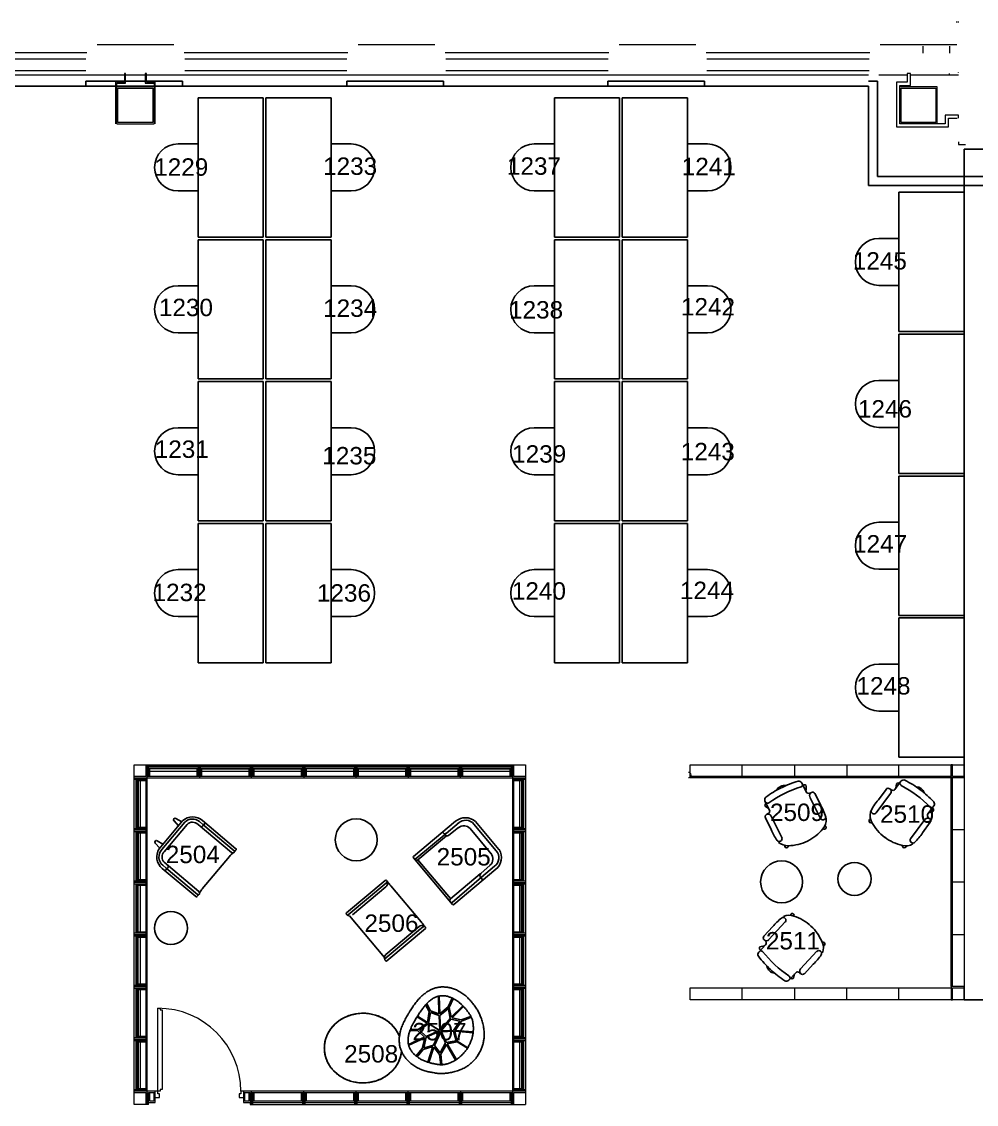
# Model space of a CAD drawing. Header units: millimetres. Extents: x -87 to 119687, y -2887 to 43508.
# Drawn here: x 35458 to 46430, y 30010 to 42449 of the extents above; entities that cross this region are included whole.
import ezdxf

# ---------------------------------------------------------------- set-up
doc = ezdxf.new("R2010")
doc.units = ezdxf.units.MM
for name, color, linetype in [('@_line-plan-doors', 7, 'Continuous'), ('@_line-plan-furniture', 7, 'Continuous'), ('@_line-plan-panels', 7, 'Continuous'), ('@_line-plan-walls', 7, 'Continuous'), ('@_text-object-seat', 7, 'Continuous')]:
    doc.layers.add(name, color=color, linetype=linetype)
doc.styles.get("Standard").update_dxf_attribs({"font": 'arial.ttf'})

# ---------------------------------------------------------------- blocks, each defined once
blk = doc.blocks.new('@_floor_10')
at = {"layer": '@_line-plan-doors', "lineweight": 13}
for p, q in [((37023, 31114), (37051, 31114)), ((37023, 30132), (37023, 31114)), ((37051, 31114), (37051, 31094)), ((37051, 31094), (37073, 31094)), ((37073, 31094), (37073, 30180)), ((37051, 30160), (36993, 30160)), ((37043, 30132), (37023, 30132)), ((37043, 30090), (37043, 30132)), ((37051, 30180), (37051, 30160)), ((37073, 30180), (37051, 30180)), ((37977, 30132), (37957, 30132)), ((37957, 30132), (37957, 30090)), ((38007, 30160), (37977, 30160)), ((37977, 30160), (37977, 30132)), ((36993, 30090), (37043, 30090)), ((37957, 30090), (38007, 30090))]:
    blk.add_line(p, q, dxfattribs=at)
blk.add_arc((37023, 30160), 954, 0, 90, dxfattribs=at)
at = {"layer": '@_line-plan-furniture'}
for p, q in [((37485, 39974), (37485, 41574)), ((38235, 41574), (37485, 41574)), ((38235, 41574), (38235, 39974)), ((39015, 41574), (38265, 41574)), ((38265, 41574), (38265, 39974)), ((39015, 39974), (39015, 41574)), ((41580, 41574), (42330, 41574)), ((41580, 41574), (41580, 39974)), ((42330, 41574), (42330, 39974)), ((43110, 41574), (42360, 41574)), ((42360, 41574), (42360, 39974)), ((43110, 39974), (43110, 41574)), ((37255, 41044), (37485, 41044)), ((39245, 41044), (39015, 41044)), ((41350, 41044), (41580, 41044)), ((43340, 41044), (43110, 41044)), ((37485, 40504), (37255, 40504)), ((39015, 40504), (39245, 40504)), ((41580, 40504), (41350, 40504)), ((43110, 40504), (43340, 40504)), ((45540, 40488), (46290, 40488)), ((45540, 38888), (45540, 40488)), ((38235, 39974), (37485, 39974)), ((37485, 38344), (37485, 39944)), ((38235, 39944), (37485, 39944)), ((38235, 38344), (38235, 39944)), ((38265, 39974), (39015, 39974)), ((38265, 39944), (38265, 38344)), ((39015, 39944), (38265, 39944)), ((39015, 38344), (39015, 39944)), ((41580, 39974), (42330, 39974)), ((41580, 38344), (41580, 39944)), ((42330, 39944), (41580, 39944)), ((42330, 38344), (42330, 39944)), ((42360, 39974), (43110, 39974)), ((43110, 39944), (42360, 39944)), ((42360, 39944), (42360, 38344)), ((43110, 38344), (43110, 39944)), ((45310, 39958), (45540, 39958)), ((37255, 39414), (37485, 39414)), ((39245, 39414), (39015, 39414)), ((41350, 39414), (41580, 39414)), ((43340, 39414), (43110, 39414)), ((45540, 39418), (45310, 39418)), ((37485, 38874), (37255, 38874)), ((39015, 38874), (39245, 38874)), ((41580, 38874), (41350, 38874)), ((43110, 38874), (43340, 38874)), ((45540, 38888), (46290, 38888)), ((45540, 38858), (46290, 38858)), ((45540, 37258), (45540, 38858)), ((38235, 38344), (37485, 38344)), ((37485, 36714), (37485, 38314)), ((38235, 38314), (37485, 38314)), ((38235, 36714), (38235, 38314)), ((38265, 38344), (39015, 38344)), ((39015, 38314), (38265, 38314)), ((38265, 38314), (38265, 36714)), ((39015, 36714), (39015, 38314)), ((42330, 38344), (41580, 38344)), ((41580, 38314), (42330, 38314)), ((41580, 36714), (41580, 38314)), ((42330, 36714), (42330, 38314)), ((42360, 38344), (43110, 38344)), ((43110, 38314), (42360, 38314)), ((42360, 38314), (42360, 36714)), ((43110, 36714), (43110, 38314)), ((45310, 38328), (45540, 38328)), ((37255, 37784), (37485, 37784)), ((39245, 37784), (39015, 37784)), ((41350, 37784), (41580, 37784)), ((43340, 37784), (43110, 37784)), ((45540, 37788), (45310, 37788)), ((37485, 37244), (37255, 37244)), ((39015, 37244), (39245, 37244)), ((41580, 37244), (41350, 37244)), ((43110, 37244), (43340, 37244)), ((46290, 37258), (45540, 37258)), ((45540, 37228), (46290, 37228)), ((45540, 35628), (45540, 37228)), ((37485, 36714), (38235, 36714)), ((38265, 36714), (39015, 36714)), ((42330, 36714), (41580, 36714)), ((42360, 36714), (43110, 36714)), ((45310, 36698), (45540, 36698)), ((37485, 36684), (38235, 36684)), ((37485, 35084), (37485, 36684)), ((38235, 35084), (38235, 36684)), ((39015, 36684), (38265, 36684)), ((38265, 36684), (38265, 35084)), ((39015, 35084), (39015, 36684)), ((41580, 36684), (42330, 36684)), ((41580, 36684), (41580, 35084)), ((42330, 35084), (42330, 36684)), ((43110, 36684), (42360, 36684)), ((42360, 36684), (42360, 35084)), ((43110, 35084), (43110, 36684)), ((37255, 36154), (37485, 36154)), ((39245, 36154), (39015, 36154)), ((41350, 36154), (41580, 36154)), ((43340, 36154), (43110, 36154)), ((45540, 36158), (45310, 36158)), ((37485, 35614), (37255, 35614)), ((39015, 35614), (39245, 35614)), ((41580, 35614), (41350, 35614)), ((43110, 35614), (43340, 35614)), ((46290, 35628), (45540, 35628)), ((46290, 35598), (45540, 35598)), ((45540, 35598), (45540, 33998)), ((37485, 35084), (38235, 35084)), ((38265, 35084), (39015, 35084)), ((42330, 35084), (41580, 35084)), ((42360, 35084), (43110, 35084)), ((45310, 35068), (45540, 35068)), ((45540, 34528), (45310, 34528)), ((46290, 33998), (45540, 33998)), ((45564, 33722), (45495, 33629)), ((44475, 33599), (44425, 33702)), ((44476, 33667), (44473, 33619)), ((44534, 33594), (44516, 33585)), ((45394, 33629), (45304, 33509)), ((45453, 33623), (45436, 33635)), ((45512, 33693), (45506, 33644)), ((44001, 33494), (44052, 33391)), ((44517, 33541), (44639, 33294)), ((44641, 33446), (44574, 33581)), ((45443, 33580), (45278, 33359)), ((44003, 33435), (44043, 33408)), ((44038, 33350), (44020, 33341)), ((45236, 33353), (45233, 33355)), ((45873, 33346), (45942, 33439)), ((45934, 33377), (45890, 33358)), ((37037, 32946), (37307, 33268)), ((37333, 33251), (37069, 32936)), ((37359, 33225), (37096, 32911)), ((37259, 33210), (37209, 33267)), ((37231, 33295), (37297, 33256)), ((37485, 33225), (37868, 32903)), ((37541, 33226), (37501, 33260)), ((37536, 33271), (37921, 32947)), ((37902, 32924), (37542, 33226)), ((37555, 33227), (37562, 33236)), ((39962, 32856), (40445, 33262)), ((40336, 33123), (40487, 33249)), ((40913, 32923), (40656, 33230)), ((40675, 33259), (40944, 32937)), ((44006, 33301), (44072, 33167)), ((44072, 33322), (44194, 33075)), ((44679, 33280), (44682, 33281)), ((45840, 33283), (45675, 33062)), ((45812, 33130), (45901, 33250)), ((45895, 33292), (45879, 33304)), ((40336, 33123), (39977, 32823)), ((40012, 32818), (40341, 33094)), ((40303, 33129), (40310, 33120)), ((40369, 33102), (40479, 33189)), ((40612, 33178), (40853, 32890)), ((37044, 32955), (36994, 33011)), ((37016, 33039), (37082, 33000)), ((44180, 33035), (44177, 33033)), ((45681, 33020), (45684, 33018)), ((37846, 32858), (37534, 32486)), ((37905, 32910), (37902, 32906)), ((37923, 32933), (37916, 32925)), ((40410, 32306), (39961, 32842)), ((37459, 32396), (37074, 32720)), ((37118, 32723), (37079, 32756)), ((37095, 32791), (37493, 32457)), ((37479, 32420), (37119, 32722)), ((40012, 32818), (40385, 32374)), ((40737, 32664), (40841, 32757)), ((40743, 32620), (40892, 32745)), ((37120, 32709), (37113, 32700)), ((40387, 32371), (40729, 32658)), ((40743, 32620), (40404, 32329)), ((40907, 32711), (40424, 32305)), ((40745, 32602), (40752, 32593)), ((39636, 32582), (39191, 32209)), ((39211, 32186), (39655, 32558)), ((39645, 32509), (39262, 32188)), ((39683, 32541), (39650, 32581)), ((39661, 32561), (39656, 32559)), ((40050, 32106), (39700, 32522)), ((37480, 32406), (37473, 32398)), ((37497, 32423), (37493, 32419)), ((39190, 32195), (39197, 32187)), ((39224, 32177), (39627, 31697)), ((44046, 31902), (44234, 32105)), ((44232, 32147), (44230, 32149)), ((39633, 31682), (40047, 32029)), ((40028, 32054), (39645, 31732)), ((39653, 31659), (40098, 32031)), ((40048, 32030), (40078, 32055)), ((40066, 32085), (40099, 32045)), ((40082, 32060), (40078, 32055)), ((40078, 32055), (40082, 32060)), ((44091, 32052), (43989, 31942)), ((43991, 31899), (44006, 31885)), ((44008, 31843), (43929, 31758)), ((43943, 31819), (43990, 31833)), ((44410, 31565), (44598, 31768)), ((44640, 31769), (44643, 31767)), ((39639, 31660), (39632, 31668)), ((44454, 31511), (44556, 31621)), ((44276, 31437), (44354, 31522)), ((44330, 31461), (44341, 31508)), ((44396, 31524), (44411, 31510)), ((40213, 31347), (40203, 31344)), ((40222, 31349), (40213, 31347)), ((40232, 31352), (40222, 31349)), ((40242, 31354), (40232, 31352)), ((40242, 31354), (40232, 31352)), ((40252, 31355), (40242, 31354)), ((40261, 31357), (40252, 31355)), ((40271, 31358), (40261, 31357)), ((40281, 31359), (40271, 31358)), ((40291, 31359), (40281, 31359)), ((40301, 31359), (40291, 31359)), ((40311, 31359), (40301, 31359)), ((40321, 31358), (40311, 31359)), ((40331, 31357), (40321, 31358)), ((40341, 31356), (40331, 31357)), ((40351, 31355), (40341, 31356)), ((40361, 31353), (40351, 31355)), ((40370, 31352), (40361, 31353)), ((40380, 31349), (40370, 31352)), ((40390, 31347), (40380, 31349)), ((40399, 31344), (40390, 31347)), ((40026, 31224), (40016, 31213)), ((40036, 31235), (40026, 31224)), ((40046, 31246), (40036, 31235)), ((40056, 31256), (40046, 31246)), ((40067, 31265), (40056, 31256)), ((40076, 31272), (40067, 31265)), ((40085, 31278), (40076, 31272)), ((40094, 31285), (40085, 31278)), ((40104, 31293), (40094, 31285)), ((40114, 31301), (40104, 31293)), ((40123, 31306), (40114, 31301)), ((40131, 31311), (40123, 31306)), ((40140, 31316), (40131, 31311)), ((40149, 31321), (40140, 31316)), ((40157, 31325), (40149, 31321)), ((40166, 31330), (40157, 31325)), ((40175, 31333), (40166, 31330)), ((40181, 31223), (40173, 31218)), ((40185, 31337), (40175, 31333)), ((40189, 31228), (40181, 31223)), ((40194, 31341), (40185, 31337)), ((40198, 31232), (40189, 31228)), ((40203, 31344), (40194, 31341)), ((40207, 31236), (40198, 31232)), ((40216, 31241), (40207, 31236)), ((40225, 31244), (40216, 31241)), ((40235, 31248), (40225, 31244)), ((40244, 31251), (40235, 31248)), ((40252, 31253), (40244, 31251)), ((40252, 31253), (40250, 31252)), ((40250, 31252), (40254, 31050)), ((40260, 31254), (40252, 31253)), ((40263, 31051), (40258, 31253)), ((40268, 31256), (40260, 31254)), ((40276, 31257), (40268, 31256)), ((40284, 31257), (40276, 31257)), ((40292, 31258), (40284, 31257)), ((40300, 31257), (40292, 31258)), ((40310, 31257), (40300, 31257)), ((40320, 31256), (40310, 31257)), ((40331, 31255), (40320, 31256)), ((40341, 31253), (40331, 31255)), ((40351, 31251), (40341, 31253)), ((40361, 31248), (40351, 31251)), ((40406, 31231), (40360, 31130)), ((40368, 31246), (40361, 31248)), ((40376, 31243), (40368, 31246)), ((40419, 31224), (40373, 31124)), ((40384, 31241), (40376, 31243)), ((40391, 31238), (40384, 31241)), ((40400, 31234), (40391, 31238)), ((40410, 31341), (40399, 31344)), ((40409, 31229), (40400, 31234)), ((40418, 31225), (40409, 31229)), ((40422, 31337), (40410, 31341)), ((40427, 31220), (40418, 31225)), ((40433, 31333), (40422, 31337)), ((40444, 31328), (40433, 31333)), ((40454, 31324), (40444, 31328)), ((40468, 31318), (40454, 31324)), ((40480, 31311), (40468, 31318)), ((40493, 31304), (40480, 31311)), ((40505, 31296), (40493, 31304)), ((40517, 31289), (40505, 31296)), ((40529, 31281), (40517, 31289)), ((40541, 31272), (40529, 31281)), ((40552, 31264), (40541, 31272)), ((40561, 31256), (40552, 31264)), ((40570, 31249), (40561, 31256)), ((40578, 31241), (40570, 31249)), ((40587, 31233), (40578, 31241)), ((40595, 31224), (40587, 31233)), ((40604, 31215), (40595, 31224)), ((39938, 31108), (39931, 31095)), ((39947, 31120), (39938, 31108)), ((39955, 31132), (39947, 31120)), ((39963, 31144), (39955, 31132)), ((39972, 31156), (39963, 31144)), ((39981, 31168), (39972, 31156)), ((39990, 31180), (39981, 31168)), ((39998, 31191), (39990, 31180)), ((40007, 31202), (39998, 31191)), ((40016, 31213), (40007, 31202)), ((40045, 31081), (40068, 31113)), ((40062, 31104), (40056, 31096)), ((40068, 31112), (40062, 31104)), ((40074, 31120), (40068, 31112)), ((40068, 31113), (40074, 31120)), ((40079, 31128), (40074, 31120)), ((40085, 31135), (40079, 31128)), ((40091, 31142), (40085, 31135)), ((40097, 31149), (40091, 31142)), ((40103, 31156), (40097, 31149)), ((40100, 31153), (40143, 31076)), ((40110, 31164), (40103, 31156)), ((40118, 31172), (40110, 31164)), ((40155, 31086), (40114, 31167)), ((40126, 31180), (40118, 31172)), ((40134, 31187), (40126, 31180)), ((40141, 31194), (40134, 31187)), ((40149, 31200), (40141, 31194)), ((40156, 31206), (40149, 31200)), ((40165, 31212), (40156, 31206)), ((40173, 31218), (40165, 31212)), ((40360, 31130), (40263, 31051)), ((40263, 31032), (40363, 31110)), ((40363, 31110), (40364, 31105)), ((40364, 31105), (40384, 30996)), ((40373, 31124), (40395, 31010)), ((40395, 31010), (40529, 31141)), ((40537, 31133), (40405, 31003)), ((40436, 31216), (40427, 31220)), ((40444, 31211), (40436, 31216)), ((40453, 31206), (40444, 31211)), ((40461, 31201), (40453, 31206)), ((40468, 31196), (40461, 31201)), ((40475, 31190), (40468, 31196)), ((40483, 31185), (40475, 31190)), ((40514, 31156), (40483, 31185)), ((40521, 31149), (40514, 31156)), ((40527, 31143), (40521, 31149)), ((40534, 31136), (40527, 31143)), ((40540, 31129), (40534, 31136)), ((40547, 31123), (40540, 31129)), ((40552, 31116), (40547, 31123)), ((40558, 31110), (40552, 31116)), ((40563, 31103), (40558, 31110)), ((40569, 31097), (40563, 31103)), ((40613, 31205), (40604, 31215)), ((40621, 31196), (40613, 31205)), ((40629, 31186), (40621, 31196)), ((40636, 31177), (40629, 31186)), ((40643, 31167), (40636, 31177)), ((40650, 31158), (40643, 31167)), ((40657, 31149), (40650, 31158)), ((40665, 31138), (40657, 31149)), ((40673, 31127), (40665, 31138)), ((40681, 31116), (40673, 31127)), ((40689, 31105), (40681, 31116)), ((40695, 31094), (40689, 31105)), ((39169, 31008), (39108, 30972)), ((39237, 31035), (39169, 31008)), ((39308, 31051), (39237, 31035)), ((39381, 31057), (39308, 31051)), ((39455, 31051), (39381, 31057)), ((39526, 31035), (39455, 31051)), ((39593, 31008), (39526, 31035)), ((39655, 30972), (39593, 31008)), ((39860, 30975), (39854, 30962)), ((39867, 30988), (39860, 30975)), ((39874, 31001), (39867, 30988)), ((39881, 31014), (39874, 31001)), ((39889, 31027), (39881, 31014)), ((39896, 31040), (39889, 31027)), ((39904, 31052), (39896, 31040)), ((39910, 31062), (39904, 31052)), ((39913, 31067), (39910, 31062)), ((39921, 31080), (39913, 31067)), ((39924, 31085), (39921, 31080)), ((39931, 31095), (39924, 31085)), ((39974, 30967), (39980, 30978)), ((39980, 30978), (39986, 30989)), ((39986, 30989), (39992, 30999)), ((40017, 31040), (39992, 30999)), ((40120, 30944), (40003, 31017)), ((40123, 30949), (40006, 31022)), ((40024, 31050), (40017, 31040)), ((40031, 31060), (40024, 31050)), ((40038, 31070), (40031, 31060)), ((40045, 31080), (40038, 31070)), ((40050, 31088), (40045, 31080)), ((40056, 31096), (40050, 31088)), ((40143, 31076), (40123, 30949)), ((40155, 31066), (40135, 30940)), ((40254, 31050), (40155, 31086)), ((40255, 31030), (40155, 31066)), ((40263, 30860), (40255, 31030)), ((40271, 30861), (40263, 31032)), ((40384, 30996), (40271, 30861)), ((40390, 30990), (40280, 30853)), ((40494, 30966), (40390, 30990)), ((40405, 31003), (40509, 30980)), ((40509, 30980), (40622, 31021)), ((40627, 31010), (40513, 30967)), ((40573, 31092), (40569, 31097)), ((40577, 31086), (40573, 31092)), ((40583, 31078), (40577, 31086)), ((40590, 31069), (40583, 31078)), ((40596, 31060), (40590, 31069)), ((40602, 31051), (40596, 31060)), ((40608, 31044), (40602, 31051)), ((40613, 31037), (40608, 31044)), ((40617, 31029), (40613, 31037)), ((40622, 31021), (40617, 31029)), ((40626, 31013), (40622, 31021)), ((40626, 31013), (40629, 31004)), ((40632, 30996), (40629, 31004)), ((40632, 30996), (40635, 30987)), ((40635, 30987), (40638, 30979)), ((40638, 30979), (40640, 30971)), ((40702, 31084), (40695, 31094)), ((40708, 31073), (40702, 31084)), ((40713, 31062), (40708, 31073)), ((40719, 31051), (40713, 31062)), ((40724, 31039), (40719, 31051)), ((40729, 31027), (40724, 31039)), ((40733, 31015), (40729, 31027)), ((40738, 31003), (40733, 31015)), ((40742, 30991), (40738, 31003)), ((40746, 30977), (40742, 30991)), ((40750, 30964), (40746, 30977)), ((39009, 30875), (38974, 30817)), ((39054, 30927), (39009, 30875)), ((39108, 30972), (39054, 30927)), ((39709, 30927), (39655, 30972)), ((39754, 30875), (39709, 30927)), ((39789, 30817), (39754, 30875)), ((39812, 30855), (39810, 30844)), ((39815, 30869), (39812, 30855)), ((39820, 30883), (39815, 30869)), ((39825, 30897), (39820, 30883)), ((39830, 30910), (39825, 30897)), ((39836, 30923), (39830, 30910)), ((39842, 30936), (39836, 30923)), ((39848, 30949), (39842, 30936)), ((39854, 30962), (39848, 30949)), ((39914, 30840), (39918, 30850)), ((39918, 30850), (39921, 30861)), ((40011, 30855), (39920, 30857)), ((39921, 30861), (39925, 30871)), ((39925, 30871), (39929, 30879)), ((39927, 30875), (40015, 30870)), ((39929, 30879), (39933, 30888)), ((39933, 30888), (39936, 30896)), ((39936, 30896), (39940, 30905)), ((39940, 30905), (39944, 30913)), ((39944, 30913), (39949, 30922)), ((39949, 30922), (39954, 30931)), ((39954, 30931), (39958, 30939)), ((39958, 30939), (39963, 30948)), ((39963, 30948), (39968, 30957)), ((39968, 30957), (39974, 30967)), ((40087, 30782), (40011, 30855)), ((40015, 30870), (40120, 30944)), ((40133, 30937), (40029, 30863)), ((40029, 30863), (40105, 30790)), ((40105, 30790), (40261, 30857)), ((40264, 30849), (40106, 30782)), ((40261, 30857), (40133, 30937)), ((40135, 30940), (40263, 30860)), ((40192, 30689), (40264, 30849)), ((40280, 30853), (40421, 30860)), ((40421, 30852), (40284, 30845)), ((40421, 30860), (40494, 30966)), ((40450, 30741), (40421, 30852)), ((40436, 30849), (40465, 30736)), ((40647, 30831), (40436, 30849)), ((40513, 30967), (40441, 30860)), ((40441, 30860), (40648, 30845)), ((40640, 30971), (40642, 30963)), ((40644, 30954), (40642, 30963)), ((40645, 30944), (40644, 30954)), ((40647, 30935), (40645, 30944)), ((40648, 30926), (40647, 30935)), ((40649, 30916), (40648, 30926)), ((40648, 30847), (40649, 30857)), ((40649, 30907), (40649, 30916)), ((40650, 30898), (40649, 30907)), ((40649, 30857), (40650, 30867)), ((40650, 30888), (40650, 30898)), ((40650, 30878), (40650, 30888)), ((40650, 30867), (40650, 30878)), ((40754, 30950), (40750, 30964)), ((40758, 30937), (40754, 30950)), ((40761, 30923), (40758, 30937)), ((40764, 30909), (40761, 30923)), ((40767, 30894), (40764, 30909)), ((40769, 30880), (40767, 30894)), ((40771, 30865), (40769, 30880)), ((40772, 30851), (40771, 30865)), ((40773, 30838), (40772, 30851)), ((38950, 30755), (38938, 30690)), ((38974, 30817), (38950, 30755)), ((39801, 30790), (39789, 30817)), ((39798, 30767), (39797, 30757)), ((39797, 30757), (39797, 30747)), ((39797, 30747), (39797, 30738)), ((39797, 30738), (39798, 30728)), ((39799, 30787), (39798, 30777)), ((39798, 30777), (39798, 30767)), ((39798, 30728), (39799, 30718)), ((39800, 30797), (39799, 30787)), ((39803, 30810), (39800, 30797)), ((39806, 30823), (39803, 30810)), ((39808, 30833), (39806, 30823)), ((39810, 30844), (39808, 30833)), ((39899, 30762), (39900, 30772)), ((39899, 30752), (39899, 30762)), ((39899, 30742), (39899, 30752)), ((39899, 30732), (39899, 30742)), ((39900, 30722), (39899, 30732)), ((39900, 30772), (39901, 30781)), ((39901, 30781), (39902, 30791)), ((39902, 30791), (39904, 30801)), ((39903, 30697), (40087, 30782)), ((39904, 30801), (39906, 30811)), ((39906, 30811), (39908, 30820)), ((40090, 30773), (39906, 30689)), ((39908, 30820), (39911, 30830)), ((39911, 30830), (39914, 30840)), ((40062, 30651), (40090, 30773)), ((40106, 30782), (40080, 30658)), ((40275, 30845), (40201, 30687)), ((40331, 30715), (40275, 30845)), ((40284, 30845), (40338, 30719)), ((40338, 30719), (40450, 30741)), ((40347, 30707), (40462, 30730)), ((40462, 30730), (40582, 30655)), ((40465, 30736), (40586, 30660)), ((40617, 30724), (40621, 30734)), ((40621, 30734), (40625, 30745)), ((40625, 30745), (40628, 30753)), ((40628, 30753), (40631, 30762)), ((40631, 30762), (40634, 30771)), ((40634, 30771), (40636, 30780)), ((40636, 30780), (40639, 30789)), ((40639, 30789), (40641, 30799)), ((40641, 30799), (40643, 30808)), ((40643, 30808), (40645, 30818)), ((40645, 30818), (40646, 30827)), ((40646, 30827), (40647, 30837)), ((40647, 30837), (40648, 30847)), ((40763, 30718), (40766, 30729)), ((40766, 30729), (40767, 30739)), ((40767, 30739), (40769, 30750)), ((40769, 30750), (40771, 30760)), ((40771, 30760), (40772, 30771)), ((40772, 30771), (40773, 30784)), ((40774, 30825), (40773, 30838)), ((40773, 30784), (40774, 30798)), ((40774, 30812), (40774, 30825)), ((40774, 30798), (40774, 30812)), ((38938, 30690), (38938, 30624)), ((38938, 30624), (38950, 30558)), ((39799, 30718), (39800, 30708)), ((39800, 30708), (39801, 30698)), ((39801, 30698), (39802, 30688)), ((39802, 30688), (39804, 30679)), ((39804, 30679), (39806, 30669)), ((39806, 30669), (39809, 30659)), ((39809, 30659), (39812, 30650)), ((39812, 30650), (39815, 30640)), ((39813, 30558), (39824, 30618)), ((39815, 30640), (39818, 30631)), ((39818, 30631), (39822, 30622)), ((39822, 30622), (39826, 30612)), ((39826, 30612), (39830, 30603)), ((39830, 30603), (39835, 30595)), ((39901, 30712), (39900, 30722)), ((39902, 30703), (39901, 30712)), ((39904, 30695), (39902, 30703)), ((39904, 30695), (39903, 30697)), ((39906, 30687), (39904, 30695)), ((39908, 30679), (39906, 30687)), ((39911, 30671), (39908, 30679)), ((39914, 30664), (39911, 30671)), ((39917, 30657), (39914, 30664)), ((39921, 30650), (39917, 30657)), ((39926, 30640), (39921, 30650)), ((39931, 30632), (39926, 30640)), ((39937, 30623), (39931, 30632)), ((39943, 30615), (39937, 30623)), ((39949, 30607), (39943, 30615)), ((39956, 30599), (39949, 30607)), ((39991, 30566), (40062, 30651)), ((40003, 30557), (40073, 30642)), ((40073, 30642), (40184, 30673)), ((40080, 30658), (40086, 30659)), ((40086, 30659), (40192, 30689)), ((40184, 30673), (40125, 30495)), ((40137, 30492), (40195, 30666)), ((40195, 30666), (40262, 30583)), ((40201, 30687), (40267, 30603)), ((40267, 30603), (40331, 30715)), ((40275, 30586), (40339, 30698)), ((40339, 30698), (40444, 30517)), ((40456, 30525), (40347, 30707)), ((40540, 30600), (40532, 30591)), ((40547, 30609), (40540, 30600)), ((40554, 30617), (40547, 30609)), ((40560, 30625), (40554, 30617)), ((40566, 30634), (40560, 30625)), ((40573, 30642), (40566, 30634)), ((40579, 30650), (40573, 30642)), ((40585, 30658), (40579, 30650)), ((40584, 30657), (40589, 30667)), ((40589, 30667), (40594, 30676)), ((40594, 30676), (40598, 30685)), ((40598, 30685), (40603, 30694)), ((40603, 30694), (40608, 30703)), ((40608, 30703), (40612, 30714)), ((40612, 30714), (40617, 30724)), ((40714, 30593), (40720, 30604)), ((40720, 30604), (40725, 30614)), ((40725, 30614), (40730, 30624)), ((40730, 30624), (40735, 30634)), ((40735, 30634), (40739, 30644)), ((40739, 30644), (40744, 30654)), ((40744, 30654), (40748, 30665)), ((40748, 30665), (40751, 30675)), ((40751, 30675), (40755, 30686)), ((40755, 30686), (40758, 30697)), ((40758, 30697), (40761, 30707)), ((40761, 30707), (40763, 30718)), ((38950, 30558), (38974, 30496)), ((38974, 30496), (39009, 30438)), ((39754, 30438), (39789, 30496)), ((39789, 30496), (39813, 30558)), ((39835, 30595), (39840, 30586)), ((39840, 30586), (39845, 30577)), ((39845, 30577), (39850, 30569)), ((39850, 30569), (39856, 30561)), ((39856, 30561), (39862, 30553)), ((39862, 30553), (39868, 30545)), ((39868, 30545), (39874, 30537)), ((39874, 30537), (39880, 30529)), ((39880, 30529), (39887, 30522)), ((39887, 30522), (39895, 30513)), ((39895, 30513), (39903, 30505)), ((39903, 30505), (39912, 30497)), ((39912, 30497), (39921, 30489)), ((39921, 30489), (39930, 30481)), ((39930, 30481), (39941, 30472)), ((39961, 30593), (39956, 30599)), ((39967, 30587), (39961, 30593)), ((39973, 30581), (39967, 30587)), ((39979, 30576), (39973, 30581)), ((39986, 30570), (39979, 30576)), ((39994, 30564), (39986, 30570)), ((40002, 30558), (39994, 30564)), ((40010, 30552), (40002, 30558)), ((40018, 30546), (40010, 30552)), ((40026, 30540), (40018, 30546)), ((40035, 30535), (40026, 30540)), ((40043, 30530), (40035, 30535)), ((40051, 30526), (40043, 30530)), ((40059, 30521), (40051, 30526)), ((40067, 30518), (40059, 30521)), ((40077, 30513), (40067, 30518)), ((40087, 30509), (40077, 30513)), ((40097, 30506), (40087, 30509)), ((40107, 30502), (40097, 30506)), ((40115, 30499), (40107, 30502)), ((40124, 30496), (40115, 30499)), ((40133, 30493), (40124, 30496)), ((40142, 30490), (40133, 30493)), ((40151, 30487), (40142, 30490)), ((40159, 30485), (40151, 30487)), ((40167, 30483), (40159, 30485)), ((40175, 30481), (40167, 30483)), ((40184, 30479), (40175, 30481)), ((40190, 30478), (40184, 30479)), ((40197, 30476), (40190, 30478)), ((40207, 30474), (40197, 30476)), ((40262, 30583), (40274, 30464)), ((40286, 30465), (40275, 30586)), ((40354, 30477), (40345, 30475)), ((40363, 30480), (40354, 30477)), ((40372, 30483), (40363, 30480)), ((40381, 30486), (40372, 30483)), ((40389, 30490), (40381, 30486)), ((40398, 30493), (40389, 30490)), ((40407, 30497), (40398, 30493)), ((40416, 30502), (40407, 30497)), ((40425, 30507), (40416, 30502)), ((40435, 30512), (40425, 30507)), ((40443, 30517), (40435, 30512)), ((40451, 30523), (40443, 30517)), ((40460, 30528), (40451, 30523)), ((40468, 30534), (40460, 30528)), ((40475, 30539), (40468, 30534)), ((40483, 30545), (40475, 30539)), ((40491, 30551), (40483, 30545)), ((40498, 30558), (40491, 30551)), ((40505, 30564), (40498, 30558)), ((40512, 30570), (40505, 30564)), ((40518, 30577), (40512, 30570)), ((40525, 30583), (40518, 30577)), ((40532, 30591), (40525, 30583)), ((40609, 30471), (40618, 30478)), ((40618, 30478), (40626, 30485)), ((40626, 30485), (40634, 30493)), ((40634, 30493), (40642, 30501)), ((40642, 30501), (40650, 30509)), ((40650, 30509), (40658, 30517)), ((40658, 30517), (40665, 30525)), ((40665, 30525), (40673, 30534)), ((40673, 30534), (40680, 30542)), ((40680, 30542), (40686, 30551)), ((40686, 30551), (40693, 30560)), ((40693, 30560), (40699, 30570)), ((40699, 30570), (40706, 30581)), ((40706, 30581), (40707, 30583)), ((40707, 30583), (40714, 30593)), ((39009, 30438), (39054, 30386)), ((39054, 30386), (39108, 30341)), ((39655, 30341), (39709, 30386)), ((39709, 30386), (39754, 30438)), ((39941, 30472), (39953, 30464)), ((39953, 30464), (39964, 30456)), ((39964, 30456), (39977, 30448)), ((39977, 30448), (39989, 30440)), ((39989, 30440), (40001, 30433)), ((40001, 30433), (40014, 30427)), ((40014, 30427), (40026, 30420)), ((40026, 30420), (40037, 30416)), ((40037, 30416), (40048, 30411)), ((40048, 30411), (40059, 30407)), ((40059, 30407), (40070, 30403)), ((40070, 30403), (40081, 30399)), ((40081, 30399), (40093, 30395)), ((40093, 30395), (40105, 30392)), ((40105, 30392), (40118, 30388)), ((40118, 30388), (40130, 30385)), ((40130, 30385), (40142, 30383)), ((40142, 30383), (40153, 30381)), ((40153, 30381), (40165, 30379)), ((40165, 30379), (40176, 30377)), ((40176, 30377), (40189, 30374)), ((40189, 30374), (40203, 30372)), ((40203, 30372), (40216, 30370)), ((40218, 30472), (40207, 30474)), ((40216, 30370), (40229, 30368)), ((40229, 30470), (40218, 30472)), ((40239, 30469), (40229, 30470)), ((40229, 30368), (40242, 30366)), ((40248, 30467), (40239, 30469)), ((40242, 30366), (40254, 30365)), ((40257, 30466), (40248, 30467)), ((40254, 30365), (40266, 30364)), ((40266, 30465), (40257, 30466)), ((40275, 30465), (40266, 30465)), ((40266, 30364), (40279, 30364)), ((40284, 30465), (40275, 30465)), ((40279, 30364), (40291, 30364)), ((40293, 30465), (40284, 30465)), ((40291, 30364), (40304, 30365)), ((40302, 30466), (40293, 30465)), ((40311, 30467), (40302, 30466)), ((40304, 30365), (40317, 30366)), ((40320, 30469), (40311, 30467)), ((40317, 30366), (40330, 30367)), ((40328, 30470), (40320, 30469)), ((40336, 30472), (40328, 30470)), ((40330, 30367), (40342, 30369)), ((40345, 30475), (40336, 30472)), ((40342, 30369), (40355, 30370)), ((40355, 30370), (40369, 30372)), ((40369, 30372), (40383, 30374)), ((40383, 30374), (40397, 30377)), ((40397, 30377), (40410, 30379)), ((40410, 30379), (40424, 30382)), ((40424, 30382), (40438, 30386)), ((40438, 30386), (40452, 30390)), ((40452, 30390), (40466, 30395)), ((40466, 30395), (40480, 30400)), ((40480, 30400), (40494, 30405)), ((40494, 30405), (40506, 30410)), ((40506, 30410), (40518, 30415)), ((40518, 30415), (40530, 30420)), ((40530, 30420), (40542, 30426)), ((40542, 30426), (40554, 30433)), ((40554, 30433), (40566, 30440)), ((40566, 30440), (40575, 30446)), ((40575, 30446), (40583, 30452)), ((40583, 30452), (40592, 30458)), ((40592, 30458), (40601, 30464)), ((40601, 30464), (40609, 30471)), ((39108, 30341), (39169, 30305)), ((39169, 30305), (39237, 30278)), ((39237, 30278), (39308, 30262)), ((39308, 30262), (39381, 30257)), ((39381, 30257), (39455, 30262)), ((39455, 30262), (39526, 30278)), ((39526, 30278), (39593, 30305)), ((39593, 30305), (39655, 30341))]:
    blk.add_line(p, q, dxfattribs=at)
for centre, radius in [((39303, 33049), 241), ((44192, 32566), 241), ((45030, 32600), 190), ((37174, 32036), 190)]:
    blk.add_circle(centre, radius, dxfattribs=at)
for centre, radius, start, end in [((37255, 40774), 270, 90, 270), ((39245, 40774), 270, 270, 90), ((41350, 40774), 270, 90, 270), ((43340, 40774), 270, 270, 90), ((45310, 39688), 270, 90, 270), ((37255, 39144), 270, 90, 270), ((39245, 39144), 270, 270, 90), ((41350, 39144), 270, 90, 270), ((43340, 39144), 270, 270, 90), ((45310, 38058), 270, 90, 270), ((37255, 37514), 270, 90, 270), ((39245, 37514), 270, 270, 90), ((41350, 37514), 270, 90, 270), ((43340, 37514), 270, 270, 90), ((45310, 36428), 270, 90, 270), ((37255, 35884), 270, 90, 270), ((39245, 35884), 270, 270, 90), ((41350, 35884), 270, 90, 270), ((43340, 35884), 270, 270, 90), ((45310, 34798), 270, 90, 270), ((44680, 32676), 1088, 105.9163, 116.8286), ((44391, 33686), 37.8, 26.1906, 104.0503), ((45594, 33699), 37.8, 65.331, 143.1906), ((45124, 32760), 1088, 52.5527, 63.465), ((44658, 32665), 1088, 115.5527, 126.465), ((44788, 32440), 1273, 106.9042, 125.5955), ((44225, 33572), 102, 79.82, 152.5613), ((44396, 33688), 36.9, 305.126, 355.116), ((44454, 33657), 24.2, 26.1906, 116.1906), ((44502, 33612), 30, 206.1906, 296.1906), ((44553, 33559), 40, 116.1906, 206.1906), ((44547, 33567), 30, 26.1906, 116.1906), ((45418, 33611), 30, 53.1906, 143.1906), ((45411, 33604), 40, 323.1906, 53.1906), ((45471, 33647), 30, 233.1906, 323.1906), ((45531, 33678), 24.2, 53.1906, 143.1906), ((45589, 33703), 36.9, 174.2652, 235.1052), ((44982, 32542), 1273, 43.9042, 62.5955), ((45736, 33557), 102, 16.82, 89.5613), ((45143, 32745), 1088, 42.9163, 53.8286), ((44035, 33511), 37.8, 128.331, 206.1906), ((44025, 33445), 24.2, 116.1906, 206.1906), ((44029, 33508), 36.9, 237.2652, 298.1052), ((45766, 33107), 612, 138.9354, 154.8363), ((45912, 33461), 37.8, 323.1906, 41.0503), ((44033, 33314), 30, 116.1906, 206.1906), ((44036, 33305), 40, 26.1906, 116.1906), ((44025, 33377), 30, 296.1906, 26.1906), ((44113, 33136), 612, 14.545, 30.4459), ((45378, 33331), 170, 167.5013, 208.88), ((45251, 33379), 30, 152.1537, 233.1906), ((45254, 33377), 30, 233.1906, 323.1906), ((45897, 33328), 30, 143.1906, 233.1906), ((45917, 33457), 36.9, 242.126, 292.116), ((45915, 33391), 24.2, 323.1906, 53.1906), ((37423, 33136), 176, 50, 131.4101), ((37422, 33165), 123, 50, 135.9755), ((37422, 33165), 86.8, 43.6436, 135.9755), ((37519, 33228), 28.9, 296.2908, 336.903), ((37548, 33234), 10, 225.7919, 320), ((37554, 33243), 11.2, 320, 23.4928), ((40558, 33127), 176, 48.5902, 130), ((40561, 33150), 124, 40, 133.0567), ((44666, 33307), 30, 206.1906, 296.1906), ((44536, 33284), 170, 320.5013, 1.88), ((44669, 33308), 30, 296.1906, 17.2276), ((45218, 33267), 21.4, 101.3241, 302.219), ((45706, 33512), 545, 208.88, 232.8513), ((45872, 33259), 40, 53.1906, 143.1906), ((45877, 33268), 30, 323.1906, 53.1906), ((37522, 33222), 22.2, 242.2429, 296.2908), ((40310, 33135), 10, 130.0002, 220.0001), ((40321, 33142), 24.2, 242.3298, 311.9563), ((40347, 33130), 34.7, 215.2638, 308), ((40540, 33117), 94, 40, 130.7779), ((44640, 33395), 612, 201.9354, 215.1537), ((44246, 33522), 545, 296.5299, 320.5013), ((44681, 33192), 21.4, 227.1622, 68.0572), ((45296, 33459), 612, 314.2276, 327.4459), ((44164, 33060), 30, 215.1537, 296.1906), ((44264, 33151), 170, 230.5013, 271.88), ((44167, 33062), 30, 296.1906, 26.1906), ((44249, 32979), 21.4, 164.3241, 5.219), ((44252, 33525), 545, 271.88, 295.8513), ((45701, 33516), 545, 233.5299, 257.5013), ((45603, 32978), 21.4, 164.1622, 5.0572), ((45620, 33150), 170, 257.5013, 298.88), ((45699, 33044), 30, 143.1906, 233.1906), ((45702, 33042), 30, 233.1906, 314.2276), ((37187, 32854), 176, 148.5872, 230), ((37158, 32851), 123, 135.9755, 230), ((37158, 32851), 86.8, 135.9755, 223.6436), ((38061, 32675), 282, 127.7551, 139.601), ((37884, 32922), 24.6, 230, 281.1635), ((37883, 32921), 23.8, 282.1141, 319.8143), ((37908, 32931), 9.98, 229.8946, 320), ((37916, 32936), 19, 219.4483, 229.8718), ((37899, 32915), 8.01, 319.8143, 49.8711), ((37915, 32940), 10, 320, 50), ((39968, 32848), 10, 130, 220), ((39967, 32850), 10, 220, 264.3033), ((39989, 32835), 17.1, 153.0851, 207.8715), ((40781, 32830), 94, 309.2221, 40), ((40819, 32844), 123, 306.6074, 40), ((40795, 32845), 176, 310, 31.4098), ((37112, 32715), 10, 320, 54.2081), ((37113, 32744), 28.9, 303.097, 343.7092), ((37120, 32742), 22.2, 343.7092, 37.7571), ((39997, 32837), 24.4, 227.0298, 310.1145), ((37105, 32707), 11.2, 256.398, 320), ((40760, 32638), 34.7, 132, 224.7362), ((40770, 32614), 27.4, 167.0831, 205.5368), ((40760, 32600), 10, 220, 310), ((37752, 32306), 282, 140.399, 152.2449), ((39642, 32574), 10, 40, 130), ((39613, 32548), 50, 310, 14.2267), ((39649, 32566), 10, 311.5362, 40), ((39438, 32302), 342, 39.9921, 49.2625), ((37466, 32404), 9.99, 231.1899, 319.9577), ((37470, 32404), 19, 50.1282, 60.5517), ((37473, 32413), 9.98, 320, 50.106), ((37487, 32424), 8.01, 230.1284, 320.1857), ((37477, 32438), 24.6, 358.8365, 50), ((37478, 32438), 23.8, 320.1857, 357.8868), ((40403, 32353), 24.4, 130, 212.9702), ((40399, 32345), 17.1, 232.1285, 286.9149), ((40410, 32321), 9.93, 129.6641, 175.6967), ((40411, 32321), 10, 175.6967, 220), ((40418, 32313), 10, 220, 310), ((39198, 32202), 10, 130, 220), ((39205, 32193), 10, 220, 312.3205), ((39218, 32178), 10, 132.3205, 163.5641), ((39230, 32226), 50, 244.4152, 262.9091), ((39788, 31886), 342, 30.7375, 40), ((44570, 31670), 612, 128.2276, 141.4459), ((44210, 32127), 30, 47.1906, 128.2276), ((44280, 32012), 170, 71.5013, 112.88), ((44212, 32125), 30, 317.1906, 47.1906), ((44314, 32181), 21.4, 338.1622, 179.0572), ((44161, 31656), 545, 47.5299, 71.5013), ((40060, 32015), 50, 65.7733, 130), ((40084, 32048), 9.81, 40, 130), ((40084, 32047), 10, 40, 130), ((40091, 32039), 10, 310, 40), ((44156, 31661), 545, 22.88, 46.8513), ((44011, 31921), 30, 137.1906, 227.1906), ((44017, 31929), 40, 227.1906, 317.1906), ((43986, 31863), 30, 317.1906, 47.1906), ((44667, 31853), 21.4, 275.3241, 116.219), ((44502, 31806), 170, 341.5013, 22.88), ((39677, 31694), 50, 130, 195.5848), ((43957, 31733), 37.8, 137.1906, 215.0503), ((43961, 31802), 24.2, 137.1906, 227.1906), ((43952, 31737), 36.9, 56.126, 106.116), ((44977, 32549), 1273, 217.9042, 236.5955), ((44139, 32069), 612, 312.9354, 326.1537), ((44620, 31747), 30, 47.1906, 137.1906), ((44622, 31745), 30, 326.1537, 47.1906), ((39628, 31690), 10, 276.4359, 310), ((39640, 31675), 10, 130, 220), ((39647, 31666), 10, 220, 310), ((44796, 32365), 1088, 216.9163, 227.8286), ((44122, 31619), 102, 190.82, 263.5613), ((44814, 32348), 1088, 226.5527, 237.465), ((44252, 31459), 36.9, 348.2652, 49.1052), ((44376, 31502), 30, 47.1906, 137.1906), ((44440, 31538), 40, 137.1906, 227.1906), ((44432, 31532), 30, 227.1906, 317.1906), ((44248, 31463), 37.8, 239.331, 317.1906), ((44312, 31477), 24.2, 227.1906, 317.1906)]:
    blk.add_arc(centre, radius, start, end, dxfattribs=at)
for centre, major_axis, ratio, start_param, end_param in [((37222, 33279), (15.1, -12.5), 0.922346, 1.73655, 4.544103), ((37542, 33219), (4.09, -3.43), 0.936926, 0.148178, 1.570796), ((37554, 33242), (8.18, -6.86), 0.936926, 0, 0.775397), ((37007, 33023), (15.2, -12.3), 0.922345, 1.734802, 4.542349), ((37126, 32723), (4.09, -3.43), 0.936926, 4.712389, 6.135007)]:
    blk.add_ellipse(centre, major_axis=major_axis, ratio=ratio, start_param=start_param, end_param=end_param, dxfattribs=at)
for points, knots in [([(39381, 31057), (39369, 31057), (39344, 31056), (39314, 31052), (39290, 31048), (39272, 31044), (39254, 31040), (39237, 31035), (39220, 31029), (39202, 31023), (39186, 31016), (39169, 31008), (39153, 31000), (39138, 30992), (39123, 30982), (39108, 30972), (39094, 30962), (39080, 30951), (39066, 30939), (39054, 30928), (39042, 30915), (39030, 30902), (39019, 30889), (39009, 30875), (38999, 30861), (38990, 30847), (38981, 30832), (38974, 30817), (38967, 30802), (38960, 30786), (38955, 30771), (38950, 30755), (38946, 30739), (38942, 30722), (38940, 30706), (38938, 30690), (38937, 30673), (38936, 30657), (38937, 30640), (38938, 30624), (38940, 30607), (38942, 30591), (38946, 30574), (38950, 30558), (38955, 30542), (38960, 30527), (38967, 30511), (38975, 30492), (38987, 30470), (39001, 30449), (39012, 30433), (39025, 30417), (39041, 30398), (39063, 30376), (39083, 30360), (39099, 30347), (39116, 30335), (39138, 30321), (39161, 30309), (39180, 30300), (39199, 30291), (39224, 30282), (39254, 30273), (39285, 30266), (39317, 30260), (39349, 30257), (39370, 30257), (39381, 30257)], [0, 0, 0, 0, 0.026316, 0.052632, 0.065789, 0.078947, 0.092105, 0.105263, 0.118421, 0.131579, 0.144737, 0.157895, 0.171053, 0.184211, 0.197368, 0.210526, 0.223684, 0.236842, 0.25, 0.263158, 0.276316, 0.289474, 0.302632, 0.315789, 0.328947, 0.342105, 0.355263, 0.368421, 0.381579, 0.394737, 0.407895, 0.421053, 0.434211, 0.447368, 0.460526, 0.473684, 0.486842, 0.5, 0.513158, 0.526316, 0.539474, 0.552632, 0.565789, 0.578947, 0.592105, 0.605263, 0.618421, 0.631579, 0.654605, 0.677632, 0.689145, 0.700658, 0.723684, 0.746711, 0.769737, 0.78125, 0.792763, 0.815789, 0.838816, 0.850329, 0.861842, 0.884868, 0.907895, 0.930921, 0.953947, 0.976974, 1, 1, 1, 1]), ([(39801, 30790), (39799, 30794), (39795, 30803), (39787, 30821), (39775, 30843), (39762, 30864), (39750, 30881), (39738, 30896), (39721, 30915), (39700, 30937), (39680, 30953), (39664, 30966), (39647, 30978), (39625, 30992), (39602, 31004), (39583, 31013), (39564, 31022), (39539, 31031), (39508, 31040), (39477, 31048), (39446, 31053), (39414, 31056), (39392, 31057), (39381, 31057)], [0.6082254, 0.6082254, 0.6082254, 0.6082254, 0.6184211, 0.6315789, 0.6546053, 0.6776316, 0.6891447, 0.7006579, 0.7236842, 0.7467105, 0.7697368, 0.78125, 0.7927632, 0.8157895, 0.8388158, 0.8503289, 0.8618421, 0.8848684, 0.9078947, 0.9309211, 0.9539474, 0.9769737, 1, 1, 1, 1]), ([(39381, 30257), (39394, 30257), (39418, 30257), (39449, 30261), (39473, 30265), (39491, 30269), (39508, 30273), (39526, 30278), (39543, 30284), (39560, 30290), (39577, 30297), (39593, 30305), (39609, 30313), (39625, 30322), (39640, 30331), (39655, 30341), (39669, 30351), (39683, 30362), (39696, 30374), (39709, 30386), (39721, 30398), (39733, 30411), (39744, 30424), (39754, 30438), (39764, 30452), (39773, 30466), (39781, 30481), (39789, 30496), (39796, 30511), (39802, 30527), (39808, 30542), (39813, 30558), (39817, 30574), (39820, 30591), (39823, 30605), (39824, 30614), (39824, 30618)], [0, 0, 0, 0, 0.0263158, 0.0526316, 0.0657895, 0.0789474, 0.0921053, 0.1052632, 0.1184211, 0.1315789, 0.1447368, 0.1578947, 0.1710526, 0.1842105, 0.1973684, 0.2105263, 0.2236842, 0.2368421, 0.25, 0.2631579, 0.2763158, 0.2894737, 0.3026316, 0.3157895, 0.3289474, 0.3421053, 0.3552632, 0.3684211, 0.3815789, 0.3947368, 0.4078947, 0.4210526, 0.4342105, 0.4473684, 0.4605263, 0.4690957, 0.4690957, 0.4690957, 0.4690957])]:
    blk.add_open_spline(points, degree=3, knots=knots, dxfattribs=at)
at = {"layer": '@_line-plan-panels', "lineweight": 5}
for p, q in [((36750, 33910), (41250, 33910)), ((36750, 30010), (36750, 33910)), ((36885, 33910), (36885, 33775)), ((36900, 30010), (36900, 33910)), ((36915, 33775), (36915, 33910)), ((37485, 33890), (36915, 33890)), ((36915, 33875), (37485, 33875)), ((36930, 33775), (36930, 33875)), ((37470, 33863), (36930, 33863)), ((36930, 33838), (37470, 33838)), ((37470, 33875), (37470, 33775)), ((37485, 33910), (37485, 33775)), ((37500, 33910), (37500, 33760)), ((37515, 33775), (37515, 33910)), ((38085, 33890), (37515, 33890)), ((37515, 33875), (38085, 33875)), ((37530, 33775), (37530, 33875)), ((37530, 33863), (38070, 33863)), ((37530, 33838), (38070, 33838)), ((38070, 33875), (38070, 33775)), ((38085, 33910), (38085, 33775)), ((38100, 33760), (38100, 33910)), ((38115, 33775), (38115, 33910)), ((38685, 33890), (38115, 33890)), ((38115, 33875), (38685, 33875)), ((38130, 33775), (38130, 33875)), ((38130, 33863), (38670, 33863)), ((38130, 33838), (38670, 33838)), ((38670, 33875), (38670, 33775)), ((38685, 33910), (38685, 33775)), ((38700, 33910), (38700, 33760)), ((38715, 33775), (38715, 33910)), ((39285, 33890), (38715, 33890)), ((38715, 33875), (39285, 33875)), ((38730, 33775), (38730, 33875)), ((39270, 33863), (38730, 33863)), ((38730, 33838), (39270, 33838)), ((39270, 33875), (39270, 33775)), ((39285, 33910), (39285, 33775)), ((39300, 33910), (39300, 33760)), ((39315, 33775), (39315, 33910)), ((39885, 33890), (39315, 33890)), ((39315, 33875), (39885, 33875)), ((39330, 33775), (39330, 33875)), ((39330, 33863), (39870, 33863)), ((39330, 33838), (39870, 33838)), ((39870, 33875), (39870, 33775)), ((39885, 33910), (39885, 33775)), ((39900, 33910), (39900, 33760)), ((39915, 33775), (39915, 33910)), ((40485, 33890), (39915, 33890)), ((39915, 33875), (40485, 33875)), ((39930, 33775), (39930, 33875)), ((39930, 33863), (40470, 33863)), ((39930, 33838), (40470, 33838)), ((40470, 33875), (40470, 33775)), ((40485, 33910), (40485, 33775)), ((40500, 33760), (40500, 33910)), ((40515, 33775), (40515, 33910)), ((41085, 33890), (40515, 33890)), ((40515, 33875), (41085, 33875)), ((40530, 33775), (40530, 33875)), ((40530, 33863), (41070, 33863)), ((40530, 33838), (41070, 33838)), ((41070, 33875), (41070, 33775)), ((41085, 33910), (41085, 33775)), ((41100, 33910), (41100, 30010)), ((41115, 33775), (41115, 33910)), ((41250, 33910), (41250, 30010)), ((36885, 33775), (36750, 33775)), ((36750, 33760), (41250, 33760)), ((36750, 33745), (36885, 33745)), ((36770, 33745), (36770, 33175)), ((36785, 33175), (36785, 33745)), ((36785, 33730), (36885, 33730)), ((36797, 33730), (36797, 33190)), ((36822, 33190), (36822, 33730)), ((36885, 33760), (36885, 30160)), ((41100, 33775), (36900, 33775)), ((41250, 33775), (41115, 33775)), ((41115, 30160), (41115, 33760)), ((41115, 33745), (41250, 33745)), ((41115, 33730), (41215, 33730)), ((41178, 33730), (41178, 33190)), ((41203, 33730), (41203, 33190)), ((41215, 33745), (41215, 33175)), ((41230, 33175), (41230, 33745)), ((36885, 33175), (36750, 33175)), ((36900, 33160), (36750, 33160)), ((36750, 33145), (36885, 33145)), ((36770, 33145), (36770, 32575)), ((36885, 33190), (36785, 33190)), ((36785, 32575), (36785, 33145)), ((36785, 33130), (36885, 33130)), ((36797, 33130), (36797, 32590)), ((36822, 32590), (36822, 33130)), ((41250, 33160), (41100, 33160)), ((41215, 33190), (41115, 33190)), ((41250, 33175), (41115, 33175)), ((41115, 33145), (41250, 33145)), ((41115, 33130), (41215, 33130)), ((41178, 33130), (41178, 32590)), ((41203, 32590), (41203, 33130)), ((41215, 33145), (41215, 32575)), ((41230, 32575), (41230, 33145)), ((36885, 32590), (36785, 32590)), ((41215, 32590), (41115, 32590)), ((36885, 32575), (36750, 32575)), ((36900, 32560), (36750, 32560)), ((36750, 32545), (36885, 32545)), ((36770, 32545), (36770, 31975)), ((36785, 31975), (36785, 32545)), ((36785, 32530), (36885, 32530)), ((36797, 31990), (36797, 32530)), ((36822, 31990), (36822, 32530)), ((41100, 32560), (41250, 32560)), ((41250, 32575), (41115, 32575)), ((41115, 32545), (41250, 32545)), ((41115, 32530), (41215, 32530)), ((41178, 32530), (41178, 31990)), ((41203, 31990), (41203, 32530)), ((41215, 32545), (41215, 31975)), ((41230, 31975), (41230, 32545)), ((36885, 31975), (36750, 31975)), ((36885, 31990), (36785, 31990)), ((41215, 31990), (41115, 31990)), ((41250, 31975), (41115, 31975)), ((36750, 31960), (36900, 31960)), ((36750, 31945), (36885, 31945)), ((36770, 31945), (36770, 31375)), ((36785, 31375), (36785, 31945)), ((36785, 31930), (36885, 31930)), ((36797, 31390), (36797, 31930)), ((36822, 31390), (36822, 31930)), ((41100, 31960), (41250, 31960)), ((41115, 31945), (41250, 31945)), ((41115, 31930), (41215, 31930)), ((41178, 31930), (41178, 31390)), ((41203, 31930), (41203, 31390)), ((41215, 31945), (41215, 31375)), ((41230, 31375), (41230, 31945)), ((36885, 31375), (36750, 31375)), ((36900, 31360), (36750, 31360)), ((36885, 31390), (36785, 31390)), ((41100, 31360), (41250, 31360)), ((41215, 31390), (41115, 31390)), ((41250, 31375), (41115, 31375)), ((36750, 31345), (36885, 31345)), ((36770, 31345), (36770, 30775)), ((36785, 30775), (36785, 31345)), ((36785, 31330), (36885, 31330)), ((36797, 31330), (36797, 30790)), ((36822, 30790), (36822, 31330)), ((41115, 31345), (41250, 31345)), ((41115, 31330), (41215, 31330)), ((41178, 31330), (41178, 30790)), ((41203, 30790), (41203, 31330)), ((41215, 31345), (41215, 30775)), ((41230, 30775), (41230, 31345)), ((36885, 30775), (36750, 30775)), ((36750, 30760), (36900, 30760)), ((36750, 30745), (36885, 30745)), ((36770, 30745), (36770, 30175)), ((36885, 30790), (36785, 30790)), ((36785, 30175), (36785, 30745)), ((36785, 30730), (36885, 30730)), ((36797, 30730), (36797, 30190)), ((36822, 30190), (36822, 30730)), ((41250, 30760), (41100, 30760)), ((41215, 30790), (41115, 30790)), ((41250, 30775), (41115, 30775)), ((41115, 30745), (41250, 30745)), ((41115, 30730), (41215, 30730)), ((41178, 30730), (41178, 30190)), ((41203, 30730), (41203, 30190)), ((41215, 30745), (41215, 30175)), ((41230, 30175), (41230, 30745)), ((36885, 30175), (36750, 30175)), ((36993, 30160), (36750, 30160)), ((36750, 30145), (36885, 30145)), ((36885, 30190), (36785, 30190)), ((36885, 30145), (36885, 30010)), ((36915, 30010), (36915, 30145)), ((36915, 30145), (36993, 30145)), ((36930, 30045), (36930, 30145)), ((36978, 30145), (36978, 30045)), ((36993, 30030), (36993, 30160)), ((41250, 30160), (38007, 30160)), ((38007, 30160), (38007, 30030)), ((38007, 30145), (38085, 30145)), ((38022, 30045), (38022, 30145)), ((38070, 30145), (38070, 30045)), ((38085, 30145), (38085, 30010)), ((38100, 30010), (38100, 30160)), ((38100, 30145), (41100, 30145)), ((38115, 30010), (38115, 30145)), ((38130, 30045), (38130, 30145)), ((38670, 30145), (38670, 30045)), ((38685, 30145), (38685, 30010)), ((38700, 30010), (38700, 30160)), ((38715, 30010), (38715, 30145)), ((38730, 30045), (38730, 30145)), ((39270, 30145), (39270, 30045)), ((39285, 30145), (39285, 30010)), ((39300, 30160), (39300, 30010)), ((39315, 30010), (39315, 30145)), ((39330, 30045), (39330, 30145)), ((39870, 30145), (39870, 30045)), ((39885, 30145), (39885, 30010)), ((39900, 30010), (39900, 30160)), ((39915, 30010), (39915, 30145)), ((39930, 30045), (39930, 30145)), ((40470, 30145), (40470, 30045)), ((40485, 30145), (40485, 30010)), ((40500, 30160), (40500, 30010)), ((40515, 30010), (40515, 30145)), ((40530, 30045), (40530, 30145)), ((41070, 30145), (41070, 30045)), ((41085, 30145), (41085, 30010)), ((41215, 30190), (41115, 30190)), ((41250, 30175), (41115, 30175)), ((41115, 30010), (41115, 30145)), ((41115, 30145), (41250, 30145)), ((36915, 30010), (36750, 30010)), ((36915, 30030), (36993, 30030)), ((36978, 30045), (36930, 30045)), ((38007, 30030), (38085, 30030)), ((38070, 30045), (38022, 30045)), ((38085, 30010), (41250, 30010)), ((38685, 30045), (38115, 30045)), ((38115, 30030), (38685, 30030)), ((39285, 30045), (38715, 30045)), ((38715, 30030), (39285, 30030)), ((39885, 30045), (39315, 30045)), ((39315, 30030), (39885, 30030)), ((40485, 30045), (39915, 30045)), ((39915, 30030), (40485, 30030)), ((41085, 30045), (40515, 30045)), ((40515, 30030), (41085, 30030))]:
    blk.add_line(p, q, dxfattribs=at)
at = {"layer": '@_line-plan-walls', "lineweight": 9}
for p, q in [((46205, 42438), (46205, 42449)), ((46227, 42438), (46227, 42449)), ((36325, 42188), (37205, 42188)), ((39325, 42188), (40205, 42188)), ((42325, 42188), (43205, 42188)), ((45325, 42188), (46205, 42188)), ((45820, 42088), (45820, 42168)), ((46120, 42168), (46120, 42088)), ((34325, 42093), (36205, 42093)), ((37325, 42093), (39205, 42093)), ((40325, 42093), (42205, 42093)), ((43325, 42093), (45205, 42093)), ((36197, 42018), (34332, 42018)), ((39197, 42018), (37332, 42018)), ((42197, 42018), (40332, 42018)), ((45197, 42018), (43332, 42018)), ((24070, 41837), (45191, 41837)), ((34332, 41888), (36197, 41888)), ((37332, 41888), (39197, 41888)), ((40332, 41888), (42197, 41888)), ((43332, 41888), (45197, 41888)), ((45308, 41837), (45635, 41837)), ((45672, 41837), (46225, 41837)), ((46120, 41837), (46120, 41854)), ((46227, 41866), (46227, 41868)), ((46225, 41068), (46225, 41037)), ((46225, 41037), (46305, 41037))]:
    blk.add_line(p, q, dxfattribs=at)
at = {"layer": '@_line-plan-walls', "lineweight": 18}
for p, q in [((36650, 41854), (36638, 41854)), ((36638, 41854), (36638, 41754)), ((36650, 41741), (36650, 41854)), ((36879, 41854), (36879, 41741)), ((36892, 41854), (36879, 41854)), ((36892, 41754), (36892, 41854)), ((45672, 41854), (45635, 41854)), ((45635, 41854), (45635, 41754)), ((45672, 41717), (45672, 41854)), ((36638, 41754), (36538, 41754)), ((36538, 41754), (36538, 41276)), ((36550, 41276), (36550, 41741)), ((36550, 41741), (36650, 41741)), ((36979, 41700), (36550, 41700)), ((36565, 41685), (36964, 41685)), ((36565, 41291), (36565, 41685)), ((36879, 41741), (36979, 41741)), ((36992, 41754), (36892, 41754)), ((36964, 41685), (36964, 41291)), ((36979, 41741), (36979, 41276)), ((36992, 41276), (36992, 41754)), ((45513, 41754), (45513, 41239)), ((45635, 41754), (45513, 41754)), ((45550, 41276), (45550, 41717)), ((45550, 41717), (45672, 41717)), ((45979, 41700), (45550, 41700)), ((45565, 41685), (45964, 41685)), ((45565, 41291), (45565, 41685)), ((45964, 41685), (45964, 41291)), ((45979, 41276), (45979, 41700)), ((46225, 41376), (46073, 41376)), ((46073, 41376), (46073, 41276)), ((46110, 41239), (46110, 41339)), ((46110, 41339), (46210, 41339)), ((46225, 41339), (46225, 41376)), ((36550, 41276), (36979, 41276)), ((36964, 41291), (36565, 41291)), ((45513, 41239), (46110, 41239)), ((46073, 41276), (45550, 41276)), ((45964, 41291), (45565, 41291))]:
    blk.add_line(p, q, dxfattribs=at)
at = {"layer": '@_line-plan-walls'}
for p, q in [((24305, 41706), (45191, 41706)), ((37305, 41766), (36195, 41766)), ((36195, 41766), (36195, 41706)), ((37305, 41706), (37305, 41766)), ((40305, 41766), (39195, 41766)), ((39195, 41766), (39195, 41706)), ((40305, 41706), (40305, 41766)), ((43305, 41766), (42195, 41766)), ((42195, 41766), (42195, 41706)), ((43305, 41706), (43305, 41766)), ((45293, 41766), (45191, 41766)), ((45191, 41706), (45191, 40568)), ((45293, 40670), (45293, 41766)), ((46290, 40984), (46290, 33762)), ((46555, 40984), (46290, 40984)), ((45191, 40568), (49548, 40568)), ((53720, 40670), (45293, 40670)), ((46290, 31362), (46290, 31212)), ((46290, 31212), (47974, 31212))]:
    blk.add_line(p, q, dxfattribs=at)
at = {"layer": '@_line-plan-walls', "lineweight": 5}
for p, q in [((43140, 33762), (43140, 33912)), ((43140, 33912), (46140, 33912)), ((43740, 33762), (43740, 33912)), ((44340, 33912), (44340, 33762)), ((44940, 33912), (44940, 33762)), ((45540, 33762), (45540, 33912)), ((46140, 31362), (46140, 33912)), ((46155, 33912), (46290, 33912)), ((46140, 33777), (43140, 33777)), ((46290, 33762), (43140, 33762)), ((46155, 31362), (46155, 33762)), ((46290, 33762), (46290, 31362)), ((46290, 33162), (46140, 33162)), ((46290, 32562), (46140, 32562)), ((46140, 32385), (46155, 32385)), ((46140, 31962), (46290, 31962)), ((43140, 31347), (46140, 31347)), ((43140, 31212), (43140, 31347)), ((43740, 31212), (43740, 31347)), ((44340, 31347), (44340, 31212)), ((44940, 31212), (44940, 31347)), ((45540, 31212), (45540, 31347)), ((46290, 31362), (46140, 31362)), ((46140, 31347), (46140, 31212)), ((46140, 31212), (43140, 31212)), ((46290, 31212), (46155, 31212))]:
    blk.add_line(p, q, dxfattribs=at)
at = {"layer": '@_line-plan-walls', "lineweight": 13}
for p, q in [((46155, 33912), (46140, 33912)), ((46155, 33777), (46155, 33912)), ((46290, 33777), (46155, 33777)), ((46290, 33762), (46290, 33777)), ((46140, 31362), (46140, 31347)), ((46155, 31212), (46155, 31347)), ((46155, 31347), (46290, 31347)), ((46290, 31347), (46290, 31362)), ((46140, 31212), (46155, 31212))]:
    blk.add_line(p, q, dxfattribs=at)
at = {"layer": '@_line-plan-walls', "lineweight": 9}
blk.add_lwpolyline([(24305, 41706), (45191, 41706), (45191, 40568), (53906, 40568), (53906, 41660), (71215, 41868), (71224, 41058)], dxfattribs=at)
at = {"layer": '@_line-plan-walls', "lineweight": 5}
blk.add_arc((43121, 33794), 30, 270, 90, dxfattribs=at)
at = {"layer": '@_text-object-seat', "char_height": 200, "attachment_point": 5}
for s, insert in [('1229', (37292, 40777)), ('1233', (39233, 40787)), ('1237', (41346, 40788)), ('1241', (43355, 40785)), ('1245', (45321, 39699)), ('1230', (37346, 39164)), ('1234', (39233, 39156)), ('1238', (41370, 39137)), ('1242', (43346, 39173)), ('1246', (45380, 37999)), ('1231', (37298, 37536)), ('1239', (41406, 37481)), ('1243', (43344, 37508)), ('1235', (39224, 37461)), ('1247', (45324, 36450)), ('1232', (37273, 35890)), ('1236', (39162, 35884)), ('1240', (41403, 35907)), ('1244', (43334, 35915)), ('1248', (45363, 34817)), ('2509', (44369, 33364)), ('2510', (45634, 33344)), ('2504', (37425, 32880)), ('2505', (40538, 32853)), ('2506', (39708, 32090)), ('2511', (44322, 31888)), ('2507', (40260, 30844)), ('2508', (39475, 30589))]:
    blk.add_mtext(s, dxfattribs=dict(at, insert=insert))

msp = doc.modelspace()

# ---------------------------------------------------------------- block references
msp.add_blockref('@_floor_10', (0, 0))

doc.saveas('drawing.dxf')
